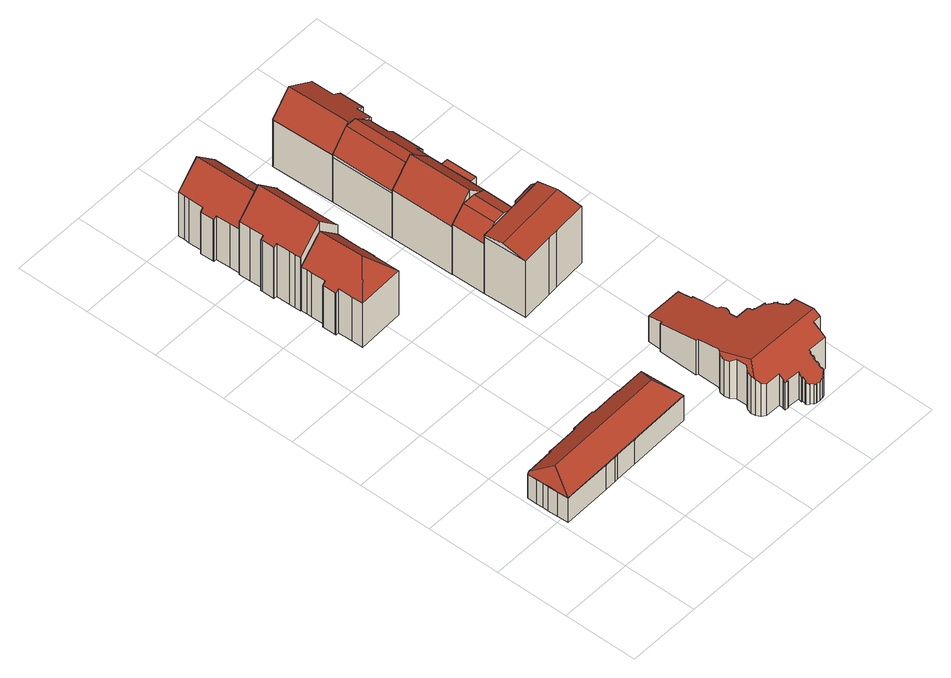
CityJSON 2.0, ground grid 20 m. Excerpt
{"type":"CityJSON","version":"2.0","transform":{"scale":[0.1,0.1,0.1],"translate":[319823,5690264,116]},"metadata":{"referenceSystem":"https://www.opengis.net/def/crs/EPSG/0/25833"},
"CityObjects":{
"building1":{"type":"Building","attributes":{"Dachtyp_tdc":"tdcFreeFormRoof","Gemeindeschluessel":14713000,"Dachneigung":31.94,"QualitaetDacherkennung":82,"Geometrietyp2DReferenz":"3000","function":"31001_9998","roofType":"5000","measuredHeight":11.79},"geometry":[{"type":"MultiSurface","lod":"2","boundaries":[[[0,1,2,3]],[[1,4,5,2]],[[4,6,7,5]],[[6,8,9,7]],[[8,10,11,9]],[[10,12,13,11]],[[12,14,15,13]],[[14,16,17,15]],[[16,18,19,17]],[[18,20,21,19]],[[20,22,23,21]],[[22,24,25,23]],[[24,26,27,25]],[[26,28,29,27]],[[28,30,31,29]],[[30,32,33,31]],[[32,34,35,33]],[[34,36,37,35]],[[36,38,39,37]],[[38,40,41,39]],[[40,42,43,41]],[[42,44,45,43]],[[44,46,47,45]],[[46,0,3,47]],[[46,48,49,50,51,52,53,54]],[[55,56,22,57,58]],[[52,59,60,61,62,55,58,53]],[[58,57,63,64,65,14,12,10,8,66,67,68,69,54,53]],[[0,69,68,1]],[[46,54,69,0]],[[1,68,67,4]],[[4,67,66,6]],[[6,66,8]],[[16,65,64,18]],[[14,65,16]],[[18,64,63,20]],[[20,63,57,22]],[[28,62,61,30]],[[26,55,62,28]],[[30,61,60,32]],[[32,60,59,34]],[[34,59,52,36]],[[36,52,51,38]],[[22,56,24]],[[24,56,55,26]],[[38,51,50,40]],[[40,50,49,42]],[[42,49,48,44]],[[44,48,46]],[[3,2,5,7,9,11,13,15,17,19,21,23,25,27,29,31,33,35,37,39,41,43,45,47]]],"semantics":{"surfaces":[{"type":"WallSurface"},{"type":"RoofSurface"},{"type":"GroundSurface"}],"values":[0,0,0,0,0,0,0,0,0,0,0,0,0,0,0,0,0,0,0,0,0,0,0,0,1,1,1,1,0,0,0,0,0,0,0,0,0,0,0,0,0,0,0,0,0,0,0,0,0,2]}}]},
"building2":{"type":"Building","attributes":{"Dachtyp_tdc":"tdcHipAndGableRoof","Gemeindeschluessel":14713000,"Dachneigung":44.02,"QualitaetDacherkennung":56,"Geometrietyp2DReferenz":"3000","function":"31001_9998","roofType":"5000","measuredHeight":20.34},"geometry":[{"type":"MultiSurface","lod":"2","boundaries":[[[70,71,72,73]],[[71,74,75,72]],[[74,76,77,75]],[[76,78,79,77]],[[78,80,81,79]],[[80,82,83,81]],[[82,84,85,83]],[[84,86,87,85]],[[86,88,89,87]],[[88,90,91,89]],[[90,92,93,91]],[[92,94,95,93]],[[94,96,97,95]],[[96,98,99,97]],[[98,100,101,99]],[[100,102,103,101]],[[102,104,105,103]],[[104,106,107,105]],[[106,70,73,107]],[[102,100,108]],[[100,98,96,94,92,90,88,86,108]],[[86,84,82,80,78,76,74,71,70,106,104,102,108]],[[73,72,75,77,79,81,83,85,87,89,91,93,95,97,99,101,103,105,107]]],"semantics":{"surfaces":[{"type":"WallSurface"},{"type":"RoofSurface"},{"type":"GroundSurface"}],"values":[0,0,0,0,0,0,0,0,0,0,0,0,0,0,0,0,0,0,0,1,1,1,2]}}]},
"building3":{"type":"Building","attributes":{"Dachtyp_tdc":"tdcGableRoof","Gemeindeschluessel":14713000,"Dachneigung":44.14,"QualitaetDacherkennung":91,"Geometrietyp2DReferenz":"3000","function":"31001_9998","roofType":"3100","measuredHeight":23.48},"geometry":[{"type":"MultiSurface","lod":"2","boundaries":[[[109,110,111,112]],[[110,113,114,111]],[[113,115,116,114]],[[115,117,118,116]],[[117,119,120,118]],[[119,121,122,120]],[[121,123,124,122]],[[123,125,126,124]],[[125,127,128,126]],[[127,129,130,128]],[[129,131,132,130]],[[131,133,134,132]],[[133,135,136,134]],[[135,137,138,136]],[[137,139,140,138]],[[139,141,142,140]],[[141,143,144,142]],[[143,145,146,144]],[[145,147,148,146]],[[147,149,150,148]],[[149,151,89,150]],[[151,152,87,89]],[[152,153,85,87]],[[153,154,155,85]],[[154,109,112,155]],[[152,151,149,147,145,143,141,139,137,135,133,131]],[[131,129,127,125,123,121,119,117,115,113,110,109,154,153,152]],[[112,111,114,116,118,120,122,124,126,128,130,132,134,136,138,140,142,144,146,148,150,89,87,85,155]]],"semantics":{"surfaces":[{"type":"WallSurface"},{"type":"RoofSurface"},{"type":"GroundSurface"}],"values":[0,0,0,0,0,0,0,0,0,0,0,0,0,0,0,0,0,0,0,0,0,0,0,0,0,1,1,2]}}]},
"building4":{"type":"Building","attributes":{"Dachtyp_tdc":"tdcGableRoof","Gemeindeschluessel":14713000,"Dachneigung":44.58,"QualitaetDacherkennung":58,"Geometrietyp2DReferenz":"3000","function":"31001_9998","roofType":"3100","measuredHeight":20.4},"geometry":[{"type":"MultiSurface","lod":"2","boundaries":[[[156,157,158,159]],[[157,160,161,158]],[[160,162,163,161]],[[162,164,165,163]],[[164,166,167,165]],[[166,168,169,167]],[[168,170,171,169]],[[170,172,173,171]],[[172,174,175,173]],[[174,176,177,175]],[[176,178,179,177]],[[178,180,181,179]],[[180,182,183,181]],[[182,184,185,183]],[[184,186,187,185]],[[186,188,189,187]],[[188,190,134,189]],[[190,191,192,134]],[[191,193,130,192]],[[193,194,195,130]],[[194,156,159,195]],[[191,190,188,186,184,182,180,178,176,174]],[[174,172,170,168,166,164,162,160,157,156,194,193,191]],[[159,158,161,163,165,167,169,171,173,175,177,179,181,183,185,187,189,134,192,130,195]]],"semantics":{"surfaces":[{"type":"WallSurface"},{"type":"RoofSurface"},{"type":"GroundSurface"}],"values":[0,0,0,0,0,0,0,0,0,0,0,0,0,0,0,0,0,0,0,0,0,1,1,2]}}]},
"building5":{"type":"Building","attributes":{"Dachtyp_tdc":"tdcFreeFormRoof","Gemeindeschluessel":14713000,"Dachneigung":10.77,"QualitaetDacherkennung":15,"Geometrietyp2DReferenz":"3000","function":"31001_9998","roofType":"5000","measuredHeight":13.79},"geometry":[{"type":"MultiSurface","lod":"2","boundaries":[[[196,197,198,199]],[[197,200,201,198]],[[200,202,203,201]],[[202,204,205,203]],[[204,206,207,205]],[[206,208,209,207]],[[208,210,211,209]],[[210,212,213,211]],[[212,214,215,213]],[[214,216,217,215]],[[216,218,219,217]],[[218,220,221,219]],[[220,222,223,221]],[[222,224,225,223]],[[224,226,227,225]],[[226,228,229,227]],[[228,230,231,229]],[[230,232,233,231]],[[232,234,235,233]],[[234,236,237,235]],[[236,238,239,237]],[[238,240,241,239]],[[240,242,243,241]],[[242,244,245,243]],[[244,246,247,245]],[[246,248,249,247]],[[248,250,251,249]],[[250,252,253,251]],[[252,254,255,253]],[[254,256,257,255]],[[256,258,259,257]],[[258,260,261,259]],[[260,262,263,261]],[[262,264,265,263]],[[264,266,267,265]],[[266,268,269,267]],[[268,270,271,269]],[[270,272,273,271]],[[272,274,275,273]],[[274,276,277,275]],[[276,278,279,277]],[[278,280,281,279]],[[280,282,283,281]],[[282,284,285,283]],[[284,286,287,285]],[[286,288,289,287]],[[288,290,291,289]],[[290,292,293,291]],[[292,294,295,293]],[[294,296,297,295]],[[296,298,299,297]],[[298,300,301,299]],[[300,302,303,301]],[[302,304,305,303]],[[304,306,307,305]],[[306,308,309,307]],[[308,310,311,309]],[[310,312,313,311]],[[312,314,315,313]],[[314,316,317,315]],[[316,318,319,317]],[[318,320,321,319]],[[320,322,323,321]],[[322,324,325,323]],[[324,326,327,325]],[[326,328,329,327]],[[328,330,331,329]],[[330,332,333,331]],[[332,334,335,333]],[[334,336,337,335]],[[336,338,339,337]],[[338,340,341,339]],[[340,342,343,341]],[[342,344,345,343]],[[344,346,347,345]],[[346,348,349,347]],[[348,350,351,349]],[[350,352,353,351]],[[352,354,355,353]],[[354,356,357,355]],[[356,358,359,357]],[[358,360,361,359]],[[360,196,199,361]],[[304,302,300,298,362,363,364,310,308,306]],[[282,280,278,276,274,272,270,268,266,264,262,260,258,256,254,252,250,248,246,244,242,240,238,236,234,232,230,228,226,224,222,220,218,216,214,212,365,363,362,296,294,292,290,288,286,284]],[[365,210,208,206,204,202,200,197,196,360,358,356,354,352,350,348,346,344,342,340,338,336,334,332,330,328,326,324,322,320,318,316,314,312,364,363]],[[212,210,365]],[[298,296,362]],[[312,310,364]],[[199,198,201,203,205,207,209,211,213,215,217,219,221,223,225,227,229,231,233,235,237,239,241,243,245,247,249,251,253,255,257,259,261,263,265,267,269,271,273,275,277,279,281,283,285,287,289,291,293,295,297,299,301,303,305,307,309,311,313,315,317,319,321,323,325,327,329,331,333,335,337,339,341,343,345,347,349,351,353,355,357,359,361]]],"semantics":{"surfaces":[{"type":"WallSurface"},{"type":"RoofSurface"},{"type":"GroundSurface"}],"values":[0,0,0,0,0,0,0,0,0,0,0,0,0,0,0,0,0,0,0,0,0,0,0,0,0,0,0,0,0,0,0,0,0,0,0,0,0,0,0,0,0,0,0,0,0,0,0,0,0,0,0,0,0,0,0,0,0,0,0,0,0,0,0,0,0,0,0,0,0,0,0,0,0,0,0,0,0,0,0,0,0,0,0,1,1,1,0,0,0,2]}}]},
"building6":{"type":"Building","attributes":{"Gemeindeschluessel":14713000,"Geometrietyp2DReferenz":"3000","function":"31001_9998","roofType":"9999"},"children":["building6-1","building6-2","building6-3","building6-4"]},
"building6-1":{"type":"BuildingPart","attributes":{"Dachtyp_tdc":"tdcPolyFlatRoof","Dachneigung":44.63,"QualitaetDacherkennung":60,"Geometrietyp2DReferenz":"3000","roofType":"2100","measuredHeight":18.46},"parents":["building6"],"geometry":[{"type":"MultiSurface","lod":"2","boundaries":[[[366,367,368,369,370]],[[367,371,372,368]],[[371,373,374,372]],[[373,375,376,377,374]],[[375,373,371,367,366]],[[369,368,372,374,377]],[[370,369,377,376]],[[370,376,375,366]]],"semantics":{"surfaces":[{"type":"WallSurface"},{"type":"RoofSurface"},{"type":"GroundSurface"},{"type":"ClosureSurface"}],"values":[0,0,0,0,1,2,3,3]}}]},
"building6-2":{"type":"BuildingPart","attributes":{"Dachtyp_tdc":"tdcGableRoof","Dachneigung":13.17,"QualitaetDacherkennung":69,"Geometrietyp2DReferenz":"3000","roofType":"3100","measuredHeight":19.66},"parents":["building6"],"geometry":[{"type":"MultiSurface","lod":"2","boundaries":[[[378,370,369,379,380]],[[376,381,382,377]],[[381,383,384,382]],[[383,385,386,384]],[[385,387,388,386]],[[387,389,390,391,388]],[[392,393,387,385,383,381]],[[394,395,396,397,398,393,392,399]],[[376,375,399,392,381]],[[387,393,398,389]],[[378,395,394,366,370]],[[391,379,369,377,382,384,386,388]],[[380,400,378]],[[401,390,389]],[[380,379,391,390]],[[380,390,401,400]],[[377,369,370,376]],[[399,375,366,394]],[[370,366,375,376]],[[395,378,400,396]],[[397,401,389,398]],[[396,400,401,397]]],"semantics":{"surfaces":[{"type":"WallSurface"},{"type":"RoofSurface"},{"type":"GroundSurface"},{"type":"ClosureSurface"}],"values":[0,0,0,0,0,0,1,1,0,0,0,2,0,0,3,3,3,0,3,0,0,3]}}]},
"building6-3":{"type":"BuildingPart","attributes":{"Dachtyp_tdc":"tdcCutGableRoof","Dachneigung":44.58,"QualitaetDacherkennung":63,"Geometrietyp2DReferenz":"3000","roofType":"9999","measuredHeight":19.57},"parents":["building6"],"geometry":[{"type":"MultiSurface","lod":"2","boundaries":[[[390,402,403,391]],[[402,404,405,406,403]],[[402,390,401,397,407,408]],[[404,402,408,409]],[[380,404,409,410,396,400]],[[409,408,407,410]],[[391,403,406,411,379]],[[379,411,412,405,404,380]],[[411,406,405,412]],[[390,391,379,380]],[[396,410,407,397]],[[380,400,401,390]],[[400,396,397,401]]],"semantics":{"surfaces":[{"type":"WallSurface"},{"type":"RoofSurface"},{"type":"GroundSurface"},{"type":"ClosureSurface"}],"values":[0,0,1,0,1,1,2,0,3,3,0,3,3]}}]},
"building6-4":{"type":"BuildingPart","attributes":{"Dachtyp_tdc":"tdcPolyFlatRoof","Dachneigung":45.02,"QualitaetDacherkennung":84,"Geometrietyp2DReferenz":"3000","roofType":"2100","measuredHeight":17.41},"parents":["building6"],"geometry":[{"type":"MultiSurface","lod":"2","boundaries":[[[413,412,411,414]],[[413,415,416,405,412]],[[411,406,417,418,414]],[[405,416,417,406]],[[416,415,418,417]],[[415,413,414,418]],[[406,411,412,405]]],"semantics":{"surfaces":[{"type":"WallSurface"},{"type":"RoofSurface"},{"type":"GroundSurface"},{"type":"ClosureSurface"}],"values":[0,1,2,0,0,0,3]}}]},
"building7":{"type":"Building","attributes":{"Gemeindeschluessel":14713000,"Geometrietyp2DReferenz":"3000","function":"31001_9998","roofType":"9999"},"children":["building7-1","building7-2"]},
"building7-1":{"type":"BuildingPart","attributes":{"Dachtyp_tdc":"tdcGableRoof","Dachneigung":43.59,"QualitaetDacherkennung":49,"Geometrietyp2DReferenz":"3000","roofType":"3100","measuredHeight":22.06},"parents":["building7"],"geometry":[{"type":"MultiSurface","lod":"2","boundaries":[[[419,420,421,422]],[[420,423,424,421]],[[423,425,426,424]],[[427,416,428,429]],[[416,430,431,428]],[[430,432,433,431]],[[432,434,435,433]],[[434,419,422,435]],[[430,416,427,425,423,420,419]],[[419,434,432,430]],[[422,421,424,426,429,428,431,433,435]],[[427,429,426,425]]],"semantics":{"surfaces":[{"type":"WallSurface"},{"type":"RoofSurface"},{"type":"GroundSurface"},{"type":"ClosureSurface"}],"values":[0,0,0,0,0,0,0,0,1,1,2,3]}}]},
"building7-2":{"type":"BuildingPart","attributes":{"Dachtyp_tdc":"tdcPolyFlatRoof","Dachneigung":0,"QualitaetDacherkennung":55,"Geometrietyp2DReferenz":"3000","roofType":"1000","measuredHeight":15.83},"parents":["building7"],"geometry":[{"type":"MultiSurface","lod":"2","boundaries":[[[436,437,424,426,425]],[[437,438,439,424]],[[438,440,441,439]],[[440,442,429,441]],[[442,427,429]],[[442,440,438,437,436]],[[426,424,439,441,429]],[[425,427,442,436]],[[425,426,429,427]]],"semantics":{"surfaces":[{"type":"WallSurface"},{"type":"RoofSurface"},{"type":"GroundSurface"},{"type":"ClosureSurface"}],"values":[0,0,0,0,0,1,2,0,3]}}]},
"building8":{"type":"Building","attributes":{"Dachtyp_tdc":"tdcFreeFormRoof","Gemeindeschluessel":14713000,"Dachneigung":42.63,"QualitaetDacherkennung":64,"Geometrietyp2DReferenz":"3000","function":"31001_9998","roofType":"5000","measuredHeight":20.61},"geometry":[{"type":"MultiSurface","lod":"2","boundaries":[[[443,444,445,446]],[[444,447,448,445]],[[447,449,450,448]],[[449,451,452,450]],[[451,453,454,452]],[[453,455,421,454]],[[455,456,457,421]],[[456,458,459,457]],[[458,460,461,459]],[[460,462,435,461]],[[462,443,446,435]],[[463,464,451,449,465,466,467,468]],[[469,470,471,472]],[[473,468,467,469,472]],[[458,473,472,460]],[[456,468,473,458]],[[460,472,471,462]],[[462,471,470,443]],[[443,470,469,467,466,444]],[[455,463,468,456]],[[444,466,465,447]],[[447,465,449]],[[453,464,463,455]],[[451,464,453]],[[446,445,448,450,452,454,421,457,459,461,435]]],"semantics":{"surfaces":[{"type":"WallSurface"},{"type":"RoofSurface"},{"type":"GroundSurface"}],"values":[0,0,0,0,0,0,0,0,0,0,0,1,1,1,0,0,0,0,0,0,0,0,0,0,2]}}]},
"building9":{"type":"Building","attributes":{"Dachtyp_tdc":"tdcFreeFormRoof","Gemeindeschluessel":14713000,"Dachneigung":31.92,"QualitaetDacherkennung":47,"Geometrietyp2DReferenz":"3000","function":"31001_9998","roofType":"5000","measuredHeight":21.39},"geometry":[{"type":"MultiSurface","lod":"2","boundaries":[[[474,475,476,477]],[[475,478,479,476]],[[478,480,481,479]],[[480,482,483,481]],[[482,484,485,483]],[[484,486,487,485]],[[486,488,489,487]],[[488,490,491,489]],[[490,492,493,491]],[[492,474,477,493]],[[494,495,496,497]],[[498,499,494,497,500,501,502,484,482,503]],[[478,498,503,480]],[[480,503,482]],[[484,502,486]],[[486,502,501,488]],[[488,501,500,490]],[[490,500,497,496,492]],[[475,499,498,478]],[[474,495,494,499,475]],[[492,496,495,474]],[[477,476,479,481,483,485,487,489,491,493]]],"semantics":{"surfaces":[{"type":"WallSurface"},{"type":"RoofSurface"},{"type":"GroundSurface"}],"values":[0,0,0,0,0,0,0,0,0,0,1,1,0,0,0,0,0,0,0,0,0,2]}}]}
},
"vertices":[
[89,296,94],[89,300,94],[89,300,17],[89,296,17],[102,300,94],[102,300,17],[180,302,94],[180,302,17],[179,308,94],[179,308,17],[198,308,94],[198,308,17],[218,309,94],[218,309,17],[244,310,94],[244,310,17],[244,304,94],[244,304,17],[326,307,94],[326,307,17],[326,304,94],[326,304,17],[407,306,94],[407,306,17],[410,214,94],[410,214,17],[411,188,94],[411,188,17],[241,183,94],[241,183,17],[182,182,94],[182,182,17],[173,181,94],[173,181,17],[142,180,94],[142,180,17],[11,177,94],[11,177,17],[10,207,94],[10,207,17],[9,234,94],[9,234,17],[9,249,94],[9,249,17],[8,267,94],[8,267,17],[8,293,94],[8,293,17],[8,267,95],[9,249,95],[9,234,96],[10,207,96],[11,177,97],[39,239,135],[12,293,100],[411,188,97],[410,214,96],[403,306,99],[373,249,135],[142,180,97],[173,181,97],[182,182,97],[241,183,97],[326,304,99],[326,307,97],[244,304,97],[180,302,97],[102,300,97],[89,300,97],[89,296,100],
[108,940,144],[108,942,144],[108,942,10],[108,940,10],[107,976,144],[107,976,10],[107,978,144],[107,978,10],[115,978,152],[115,978,10],[114,1016,152],[114,1016,10],[114,1029,152],[114,1029,10],[113,1046,151],[113,1046,10],[177,1048,214],[177,1048,10],[239,1049,153],[239,1049,10],[240,980,153],[240,980,10],[243,980,151],[243,980,10],[244,946,151],[244,946,10],[241,946,153],[241,946,10],[244,878,152],[244,878,10],[244,875,153],[244,875,10],[118,871,151],[118,871,10],[117,901,151],[117,901,10],[116,940,152],[116,940,10],[181,928,214],
[111,1063,181],[110,1077,181],[110,1077,10],[111,1063,10],[110,1115,181],[110,1115,10],[101,1115,173],[101,1115,10],[101,1117,173],[101,1117,10],[101,1149,173],[101,1149,10],[100,1153,173],[100,1153,10],[108,1153,181],[108,1153,10],[107,1190,181],[107,1190,10],[106,1221,181],[106,1221,10],[109,1221,183],[109,1221,10],[172,1223,245],[172,1223,10],[234,1224,183],[234,1224,10],[234,1221,183],[234,1221,10],[232,1221,185],[232,1221,10],[233,1152,186],[233,1152,10],[235,1152,183],[235,1152,10],[236,1121,183],[236,1121,10],[234,1121,185],[234,1121,10],[236,1054,185],[236,1054,10],[238,1054,183],[238,1054,10],[239,1049,183],[177,1048,245],[113,1046,183],[111,1046,181],[111,1046,10],
[107,1289,150],[99,1289,143],[99,1289,10],[107,1289,10],[99,1292,143],[99,1292,10],[98,1325,143],[98,1325,10],[98,1327,143],[98,1327,10],[106,1328,150],[106,1328,10],[106,1367,151],[106,1367,10],[106,1381,151],[106,1381,10],[106,1399,151],[106,1399,10],[169,1400,214],[169,1400,10],[230,1401,154],[230,1401,10],[231,1327,155],[231,1327,10],[233,1327,153],[233,1327,10],[233,1322,153],[233,1322,10],[233,1304,153],[233,1304,10],[233,1296,153],[233,1296,10],[232,1296,155],[232,1296,10],[234,1224,154],[173,1223,214],[173,1223,10],[109,1221,151],[108,1250,150],[108,1250,10],
[724,197,138],[726,199,137],[726,199,16],[724,197,16],[731,192,139],[731,192,16],[728,190,139],[728,190,16],[734,172,142],[734,172,16],[737,172,143],[737,172,16],[737,167,143],[737,167,16],[759,167,143],[759,167,16],[758,91,141],[758,91,16],[736,91,141],[736,91,16],[736,57,116],[736,57,16],[683,58,116],[683,58,16],[683,54,113],[683,54,16],[680,54,113],[680,54,16],[680,46,108],[680,46,16],[682,46,108],[682,46,16],[682,41,104],[682,41,16],[679,41,104],[679,41,16],[679,33,98],[679,33,16],[682,34,98],[682,34,16],[682,28,94],[682,28,16],[679,28,94],[679,28,16],[679,20,88],[679,20,16],[681,20,89],[681,20,16],[682,15,85],[682,15,16],[669,7,79],[669,7,16],[670,5,78],[670,5,16],[665,3,76],[665,3,16],[665,4,77],[665,4,16],[655,2,76],[655,2,16],[644,4,77],[644,4,16],[644,3,76],[644,3,16],[638,5,77],[638,5,16],[639,7,79],[639,7,16],[632,12,82],[632,12,16],[631,11,81],[631,11,16],[625,17,86],[625,17,16],[626,20,88],[626,20,16],[627,20,88],[627,20,16],[627,29,95],[627,29,16],[625,29,95],[625,29,16],[627,40,103],[627,40,16],[591,42,104],[591,42,16],[591,40,103],[591,40,16],[583,41,103],[583,41,16],[583,47,107],[583,47,16],[585,47,107],[585,47,16],[585,60,116],[585,60,16],[544,61,117],[544,61,16],[534,68,122],[534,68,16],[528,79,130],[528,79,16],[526,91,134],[526,91,16],[530,104,136],[530,104,16],[538,115,143],[538,115,16],[538,144,143],[538,144,16],[529,156,135],[529,156,16],[526,170,132],[526,170,16],[529,184,135],[529,184,16],[539,196,138],[539,196,16],[539,257,127],[539,257,16],[534,258,127],[534,258,16],[535,365,106],[535,365,16],[541,365,106],[541,365,16],[541,404,99],[541,404,16],[639,403,99],[639,403,16],[639,364,106],[639,364,16],[644,364,106],[644,364,16],[644,294,119],[644,294,16],[651,287,121],[651,287,16],[654,276,123],[654,276,16],[651,266,125],[651,266,16],[644,257,126],[644,257,16],[643,235,131],[643,235,16],[678,235,131],[678,235,16],[681,231,131],[681,231,16],[681,222,133],[681,222,16],[686,222,133],[686,222,16],[686,220,133],[686,220,16],[695,218,134],[695,218,16],[705,214,135],[705,214,16],[707,216,134],[707,216,16],[713,213,135],[713,213,16],[711,210,135],[711,210,16],[527,85,134],[551,112,154],[535,191,139],[758,110,154],
[541,785,198],[542,791,193],[542,791,14],[541,785,14],[541,785,195],[552,803,181],[552,803,14],[612,809,182],[612,809,14],[614,792,198],[614,792,195],[614,792,14],
[523,784,195],[523,784,14],[523,784,194],[625,673,195],[625,673,14],[534,666,195],[534,666,14],[506,664,195],[506,664,14],[419,657,195],[419,657,14],[415,774,195],[415,774,172],[415,774,14],[619,738,210],[417,721,210],[541,785,201],[523,784,201],[507,782,201],[444,776,201],[415,774,201],[614,792,201],[521,783,195],[438,776,195],
[413,866,172],[413,866,14],[522,869,194],[522,869,188],[522,869,14],[453,777,209],[451,867,209],[488,868,208],[489,780,208],[523,804,14],[523,804,188],
[527,804,183],[527,804,14],[541,823,169],[540,869,170],[540,869,14],[541,823,14],
[470,1039,233],[536,1041,170],[536,1041,12],[470,1039,12],[537,1005,170],[537,1005,12],[536,1005,170],[536,1005,12],[539,921,170],[540,869,12],[539,921,12],[474,868,233],[474,868,12],[413,866,165],[413,866,12],[409,1038,166],[409,1038,12],
[536,1005,171],[537,1005,171],[555,1005,171],[555,1005,12],[557,921,171],[557,921,12],[539,921,171],
[405,1209,155],[532,1212,155],[532,1212,12],[405,1209,12],[533,1160,155],[533,1160,12],[551,1161,155],[551,1161,12],[553,1075,155],[553,1075,12],[535,1076,155],[535,1076,12],[536,1041,155],[487,1039,155],[487,1039,12],[482,1039,155],[482,1039,12],[455,1039,155],[455,1039,12],[409,1038,155],[536,1041,171],[535,1076,172],[533,1160,171],[532,1212,171],[483,1211,216],[487,1039,216],[451,1210,218],[405,1209,164],[409,1038,164],[455,1039,218],[482,1039,216],
[400,1379,161],[529,1382,161],[529,1382,11],[400,1379,11],[534,1382,161],[534,1382,11],[536,1321,161],[536,1321,11],[559,1321,161],[559,1321,11],[560,1255,161],[560,1255,11],[537,1254,161],[537,1254,11],[538,1212,161],[538,1212,11],[532,1212,161],[532,1212,11],[405,1209,161],[405,1209,11],[454,1380,225],[400,1379,163],[405,1209,163],[459,1211,225],[534,1382,175],[529,1382,178],[532,1212,179],[538,1212,175],[537,1254,175],[536,1321,175]
]}
